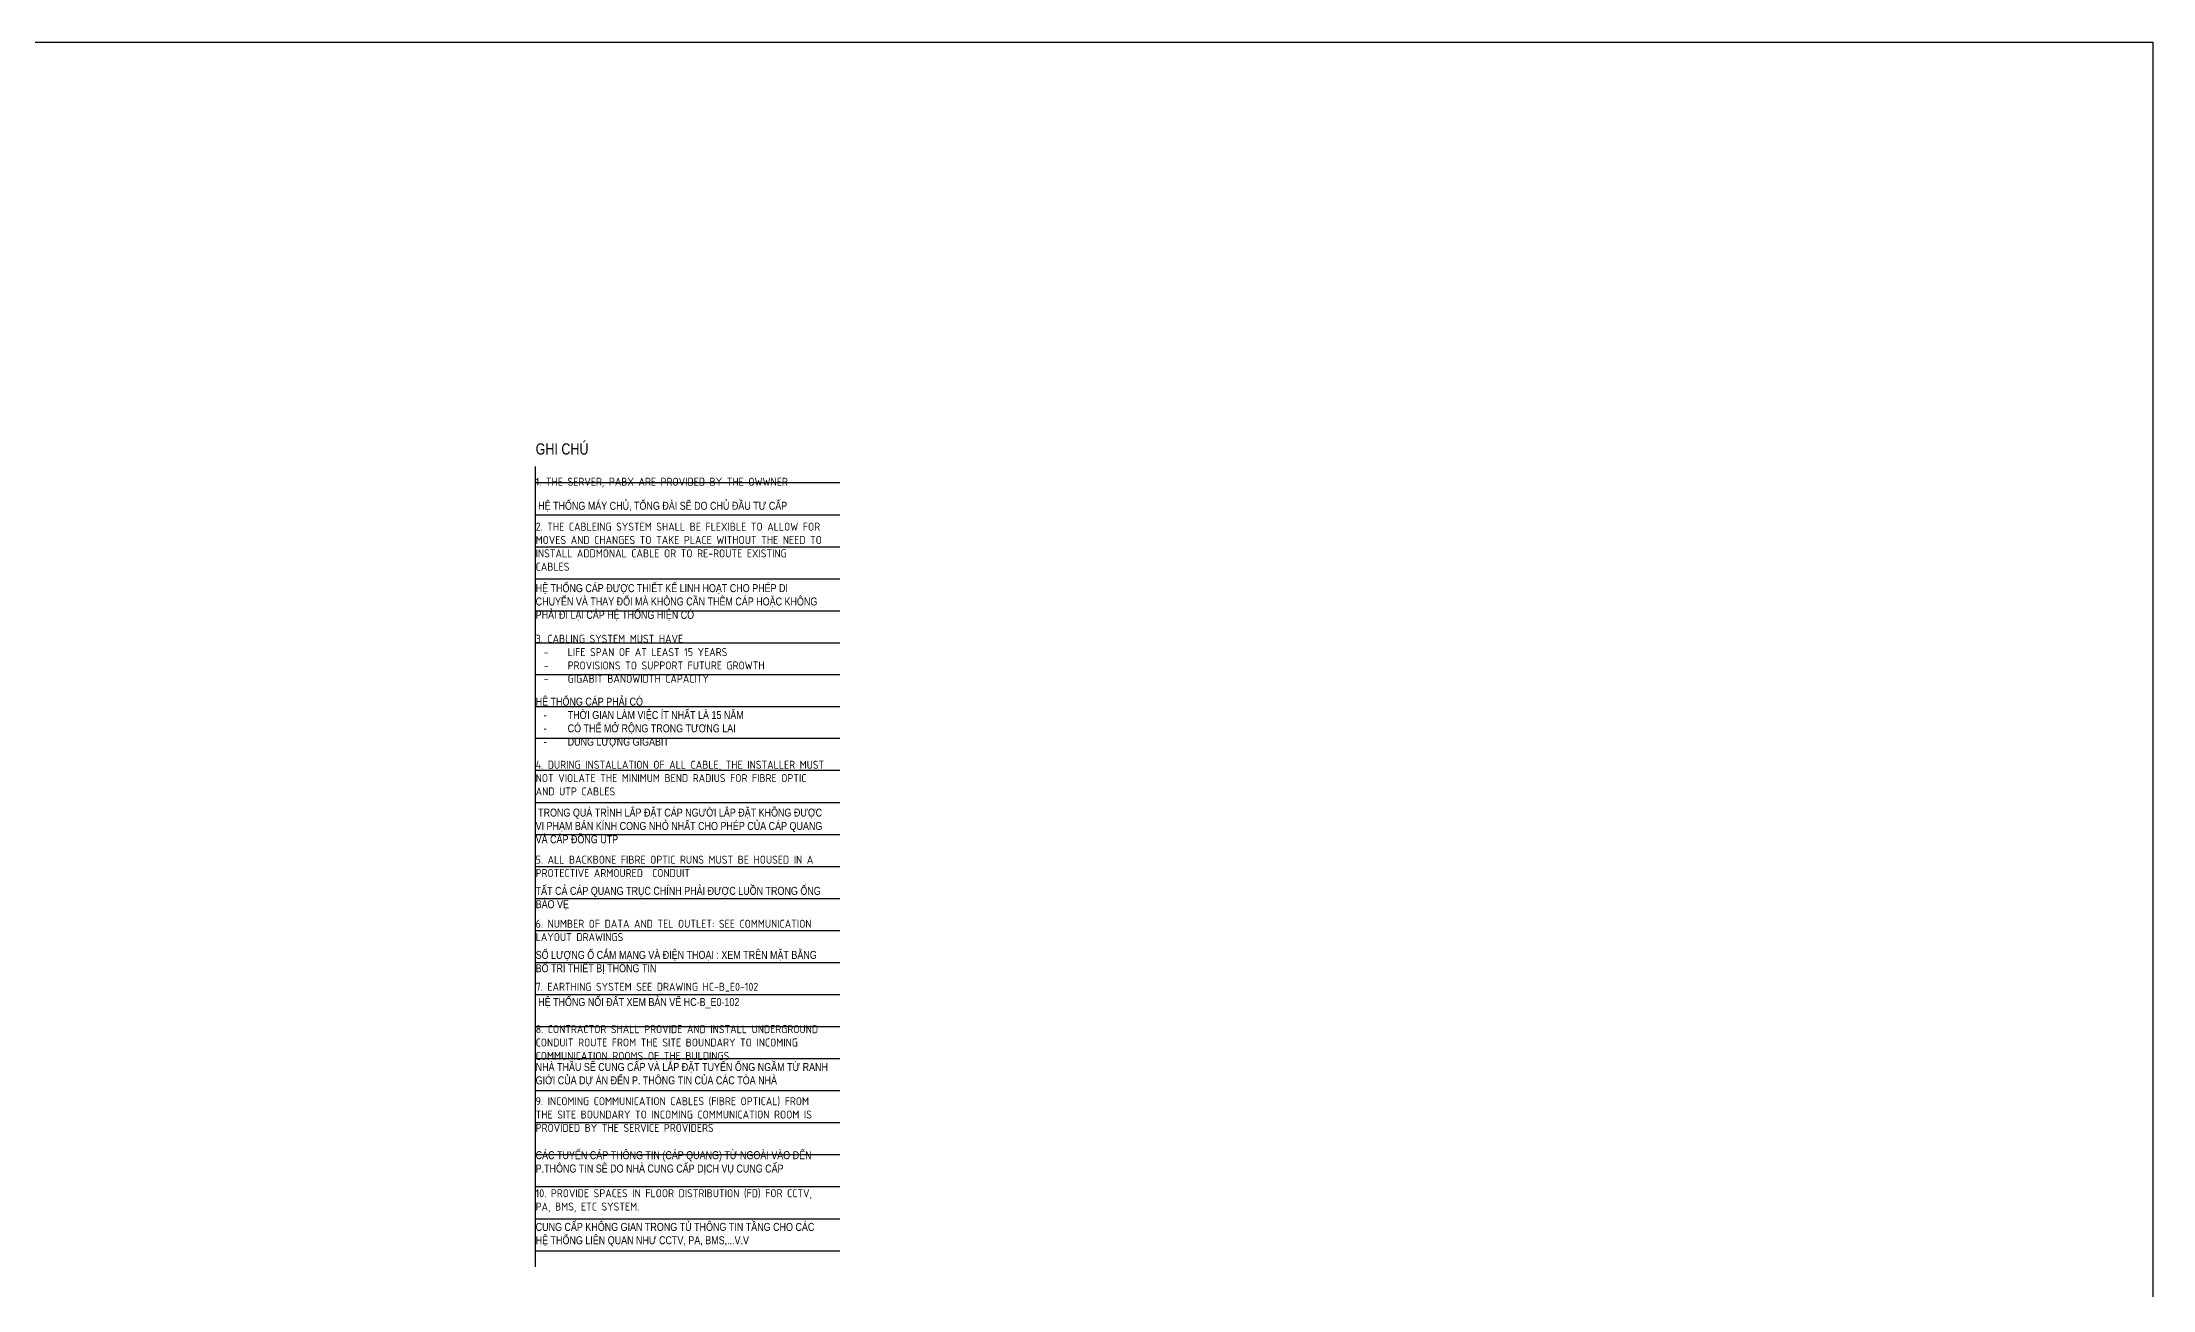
# Model space of a CAD drawing. Header units: millimetres. Extents: x -197 to 1453, y -101 to 618.
# Drawn here: x 794 to 1453, y 228 to 618 of the extents above; entities that cross this region are included whole.
import ezdxf

# ---------------------------------------------------------------- set-up
doc = ezdxf.new("R2010")
doc.units = ezdxf.units.MM
doc.layers.add('HC-B_EC0-112 ZONE B-TELEPHONE & DATA SYSTEM SCHEMATIC (200529)$0$xx-219010-E-Tel & Data-Notes$0$GEC-G-ANNO-TEXT-EN', color=6, linetype='Continuous')
doc.layers.add('HC-B_EC0-112 ZONE B-TELEPHONE & DATA SYSTEM SCHEMATIC (200529)$0$xx-219010-E-Tel & Data-Notes$0$GEC-G-ANNO-TEXT-VN', color=7, linetype='Continuous')
doc.layers.add('HC-B_EC0-112 ZONE B-TELEPHONE & DATA SYSTEM SCHEMATIC (200529)$0$xx-219010-E-Tel & Data-Notes$0$GEC-G-NOTES-EXT LINES', color=251, linetype='Continuous', plot=False)
doc.styles.add('HC-B_EC0-112 ZONE B-TELEPHONE & DATA SYSTEM SCHEMATIC (200529)$0$xx-219010-E-Tel & Data-Notes$0$GEC-EN_Text Style-2.5mm-Isocp', font='isocp.shx', dxfattribs={"height": 2.5})
doc.styles.add('HC-B_EC0-112 ZONE B-TELEPHONE & DATA SYSTEM SCHEMATIC (200529)$0$xx-219010-E-Tel & Data-Notes$0$GEC-VN_Text Style-Arial-2.5mm-WF0.8', font='arial_0.ttf', dxfattribs={"width": 0.8, "height": 2.5})

# ---------------------------------------------------------------- blocks, each defined once
blk = doc.blocks.new('HC-B_EC0-112 ZONE B-TELEPHONE & DATA SYSTEM SCHEMATIC (200529)$0$xx-219010-E-Tel & Data-Notes$0$GEC-G_NOTES-LINES')
at = {"layer": 'HC-B_EC0-112 ZONE B-TELEPHONE & DATA SYSTEM SCHEMATIC (200529)$0$xx-219010-E-Tel & Data-Notes$0$GEC-G-NOTES-EXT LINES'}
for p, q in [((5, -10), (5, 0)), ((5, -5), (100, -5))]:
    blk.add_line(p, q, dxfattribs=at)
blk = doc.blocks.new('HC-B_EC0-112 ZONE B-TELEPHONE & DATA SYSTEM SCHEMATIC (200529)$0$xx-219010-E-Tel & Data-Notes', base_point=(0, -5.26))
at = {"layer": 'HC-B_EC0-112 ZONE B-TELEPHONE & DATA SYSTEM SCHEMATIC (200529)$0$xx-219010-E-Tel & Data-Notes$0$GEC-G-ANNO-TEXT-VN'}
for p in [(0, -10.53), (0, -20.53), (0, -30.53), (0, -40.53), (0, -50.53), (0, -60.53), (0, -70.44), (0, -80.44), (0, -90.35), (0, -100.35), (0, -110.35), (0, -120.35), (0, -130.35), (0, -140.35), (0, -150.35), (0, -160.35), (0, -170.35), (0, -180.35), (0, -190.35), (0, -200.35), (0, -210.35), (0, -220.35), (0, -230.35), (0, -240.35), (0, -250.35)]:
    blk.add_blockref('HC-B_EC0-112 ZONE B-TELEPHONE & DATA SYSTEM SCHEMATIC (200529)$0$xx-219010-E-Tel & Data-Notes$0$GEC-G_NOTES-LINES', p, dxfattribs=at)
at = {"layer": 'HC-B_EC0-112 ZONE B-TELEPHONE & DATA SYSTEM SCHEMATIC (200529)$0$xx-219010-E-Tel & Data-Notes$0$GEC-G-ANNO-TEXT-EN', "char_height": 2.5, "attachment_point": 4, "style": 'HC-B_EC0-112 ZONE B-TELEPHONE & DATA SYSTEM SCHEMATIC (200529)$0$xx-219010-E-Tel & Data-Notes$0$GEC-EN_Text Style-2.5mm-Isocp'}
for s, insert in [('1. THE SERVER, PABX ARE PROVIDED BY THE OWWNER', (5, -15.53)), ('2. THE CABLEING SYSTEM SHALL BE FLEXIBLE TO ALLOW FOR MOVES AND CHANGES TO TAKE PLACE WITHOUT THE NEED TO INSTALL ADDMONAL CABLE OR TO RE-ROUTE EXISTING CABLES', (5, -35.53)), ('3. CABLING SYSTEM MUST HAVE\\P\\pi-7.5,l10,t10;-^ILIFE SPAN OF AT LEAST 15 YEARS\\P-^IPROVISIONS TO SUPPORT FUTURE GROWTH\\P-^IGIGABIT BANOWIDTH CAPACITY', (5, -70.53)), ('4. DURING INSTALLATION OF ALL CABLE, THE INSTALLER MUST NOT VIOLATE THE MINIMUM BEND RADIUS FOR FIBRE OPTIC AND UTP CABLES', (5, -107.78)), ('5. ALL BACKBONE FIBRE OPTIC RUNS MUST BE HOUSED IN A PROTECTIVE ARMOURED  CONDUIT', (5, -135.35)), ('6. NUMBER OF DATA AND TEL OUTLET: SEE COMMUNICATION LAYOUT DRAWINGS', (5, -155.35)), ('7. EARTHING SYSTEM SEE DRAWING HC-B_E0-102', (5, -173.06)), ('8. CONTRACTOR SHALL PROVIDE AND INSTALL UNDERGROUND CONDUIT ROUTE FROM THE SITE BOUNDARY TO INCOMING COMMUNICATION ROOMS OF THE BULDINGS', (5, -190.35)), ('9. INCOMING COMMUNICATION CABLES (FIBRE OPTICAL) FROM THE SITE BOUNDARY TO INCOMING COMMUNICATION ROOM IS PROVIDED BY THE SERVICE PROVIDERS', (5, -212.84)), ('10. PROVIDE SPACES IN FLOOR DISTRIBUTION (FD) FOR CCTV, PA, BMS, ETC SYSTEM.', (5, -239.79))]:
    blk.add_mtext_dynamic_manual_height_columns(s, width=90, gutter_width=12.5, heights=[0], dxfattribs=dict(at, insert=insert))
at = {"layer": 'HC-B_EC0-112 ZONE B-TELEPHONE & DATA SYSTEM SCHEMATIC (200529)$0$xx-219010-E-Tel & Data-Notes$0$GEC-G-ANNO-TEXT-VN', "attachment_point": 4, "style": 'HC-B_EC0-112 ZONE B-TELEPHONE & DATA SYSTEM SCHEMATIC (200529)$0$xx-219010-E-Tel & Data-Notes$0$GEC-VN_Text Style-Arial-2.5mm-WF0.8'}
for s, width, insert, char_height in [('GHI CHÚ ', 70, (5, -5.04), 3.5), (' HỆ THỐNG MÁY CHỦ, TỔNG ĐÀI SẼ DO CHỦ ĐẦU TƯ CẤP', 90, (5, -23.03), 2.5), ('HỆ THỐNG CÁP ĐƯỢC THIẾT KẾ LINH HOẠT CHO PHÉP DI CHUYỂN VÀ THAY ĐỔI MÀ KHÔNG CẦN THÊM CÁP HOẶC KHÔNG PHẢI ĐI LẠI CÁP HỆ THỐNG HIỆN CÓ', 90, (5, -52.91), 2.5), ('\\pi-2.5,l2.5;HỆ THỐNG CÁP PHẢI CÓ\\P\\pi-7.5,l10,t10;-^ITHỜI GIAN LÀM VIỆC ÍT NHẤT LÀ 15 NĂM\\P-^ICÓ THỂ MỞ RỘNG TRONG TƯƠNG LAI\\P-^IDUNG LƯỢNG GIGABIT', 98.582, (5, -90.44), 2.5), (' TRONG QUÁ TRÌNH LẮP ĐẶT CÁP NGƯỜI LẮP ĐẶT KHÔNG ĐƯỢC VI PHẠM BÁN KÍNH CONG NHỎ NHẤT CHO PHÉP CỦA CÁP QUANG VÀ CÁP ĐỒNG UTP', 90, (5, -122.74), 2.5), ('TẤT CẢ CÁP QUANG TRỤC CHÍNH PHẢI ĐƯỢC LUỒN TRONG ỐNG BẢO VỆ  ', 90, (5, -145.35), 2.5), ('SỐ LƯỢNG Ổ CẮM MẠNG VÀ ĐIỆN THOẠI : XEM TRÊN MẶT BẰNG BỐ TRÍ THIẾT BỊ THÔNG TIN', 90, (5, -165.35), 2.5), (' HỆ THỐNG NỐI ĐẤT XEM BẢN VẼ HC-B_E0-102', 90, (5, -178.07), 2.5), ('NHÀ THẦU SẼ CUNG CẤP VÀ LẮP ĐẶT TUYẾN ỐNG NGẦM TỪ RANH \\PGIỚI CỦA DỰ ÁN ĐẾN P. THÔNG TIN CỦA CÁC TÒA NHÀ', 100.2396, (5, -200.35), 2.5), ('CÁC TUYẾN CÁP THÔNG TIN (CÁP QUANG) TỪ NGOÀI VÀO ĐẾN P.THÔNG TIN SẼ DO NHÀ CUNG CẤP DỊCH VỤ CUNG CẤP', 90, (5, -227.88), 2.5), ('CUNG CẤP KHÔNG GIAN TRONG TỦ THÔNG TIN TẦNG CHO CÁC HỆ THỐNG LIÊN QUAN NHƯ CCTV, PA, BMS,...V.V', 90, (5, -250.35), 2.5)]:
    blk.add_mtext_dynamic_manual_height_columns(s, width=width, gutter_width=12.5, heights=[0], dxfattribs=dict(at, insert=insert, char_height=char_height))
blk = doc.blocks.new('HC-B_EC0-112 ZONE B-TELEPHONE & DATA SYSTEM SCHEMATIC (200529)')
blk.add_lwpolyline([(-196.95, 617.68), (1453.09, 617.68), (1453.09, -101.37), (-196.95, -101.37)], close=True)
blk.add_blockref('HC-B_EC0-112 ZONE B-TELEPHONE & DATA SYSTEM SCHEMATIC (200529)$0$xx-219010-E-Tel & Data-Notes', (942.83, 490.44))

msp = doc.modelspace()

# ---------------------------------------------------------------- block references
msp.add_blockref('HC-B_EC0-112 ZONE B-TELEPHONE & DATA SYSTEM SCHEMATIC (200529)', (0, 0))

doc.saveas('drawing.dxf')
